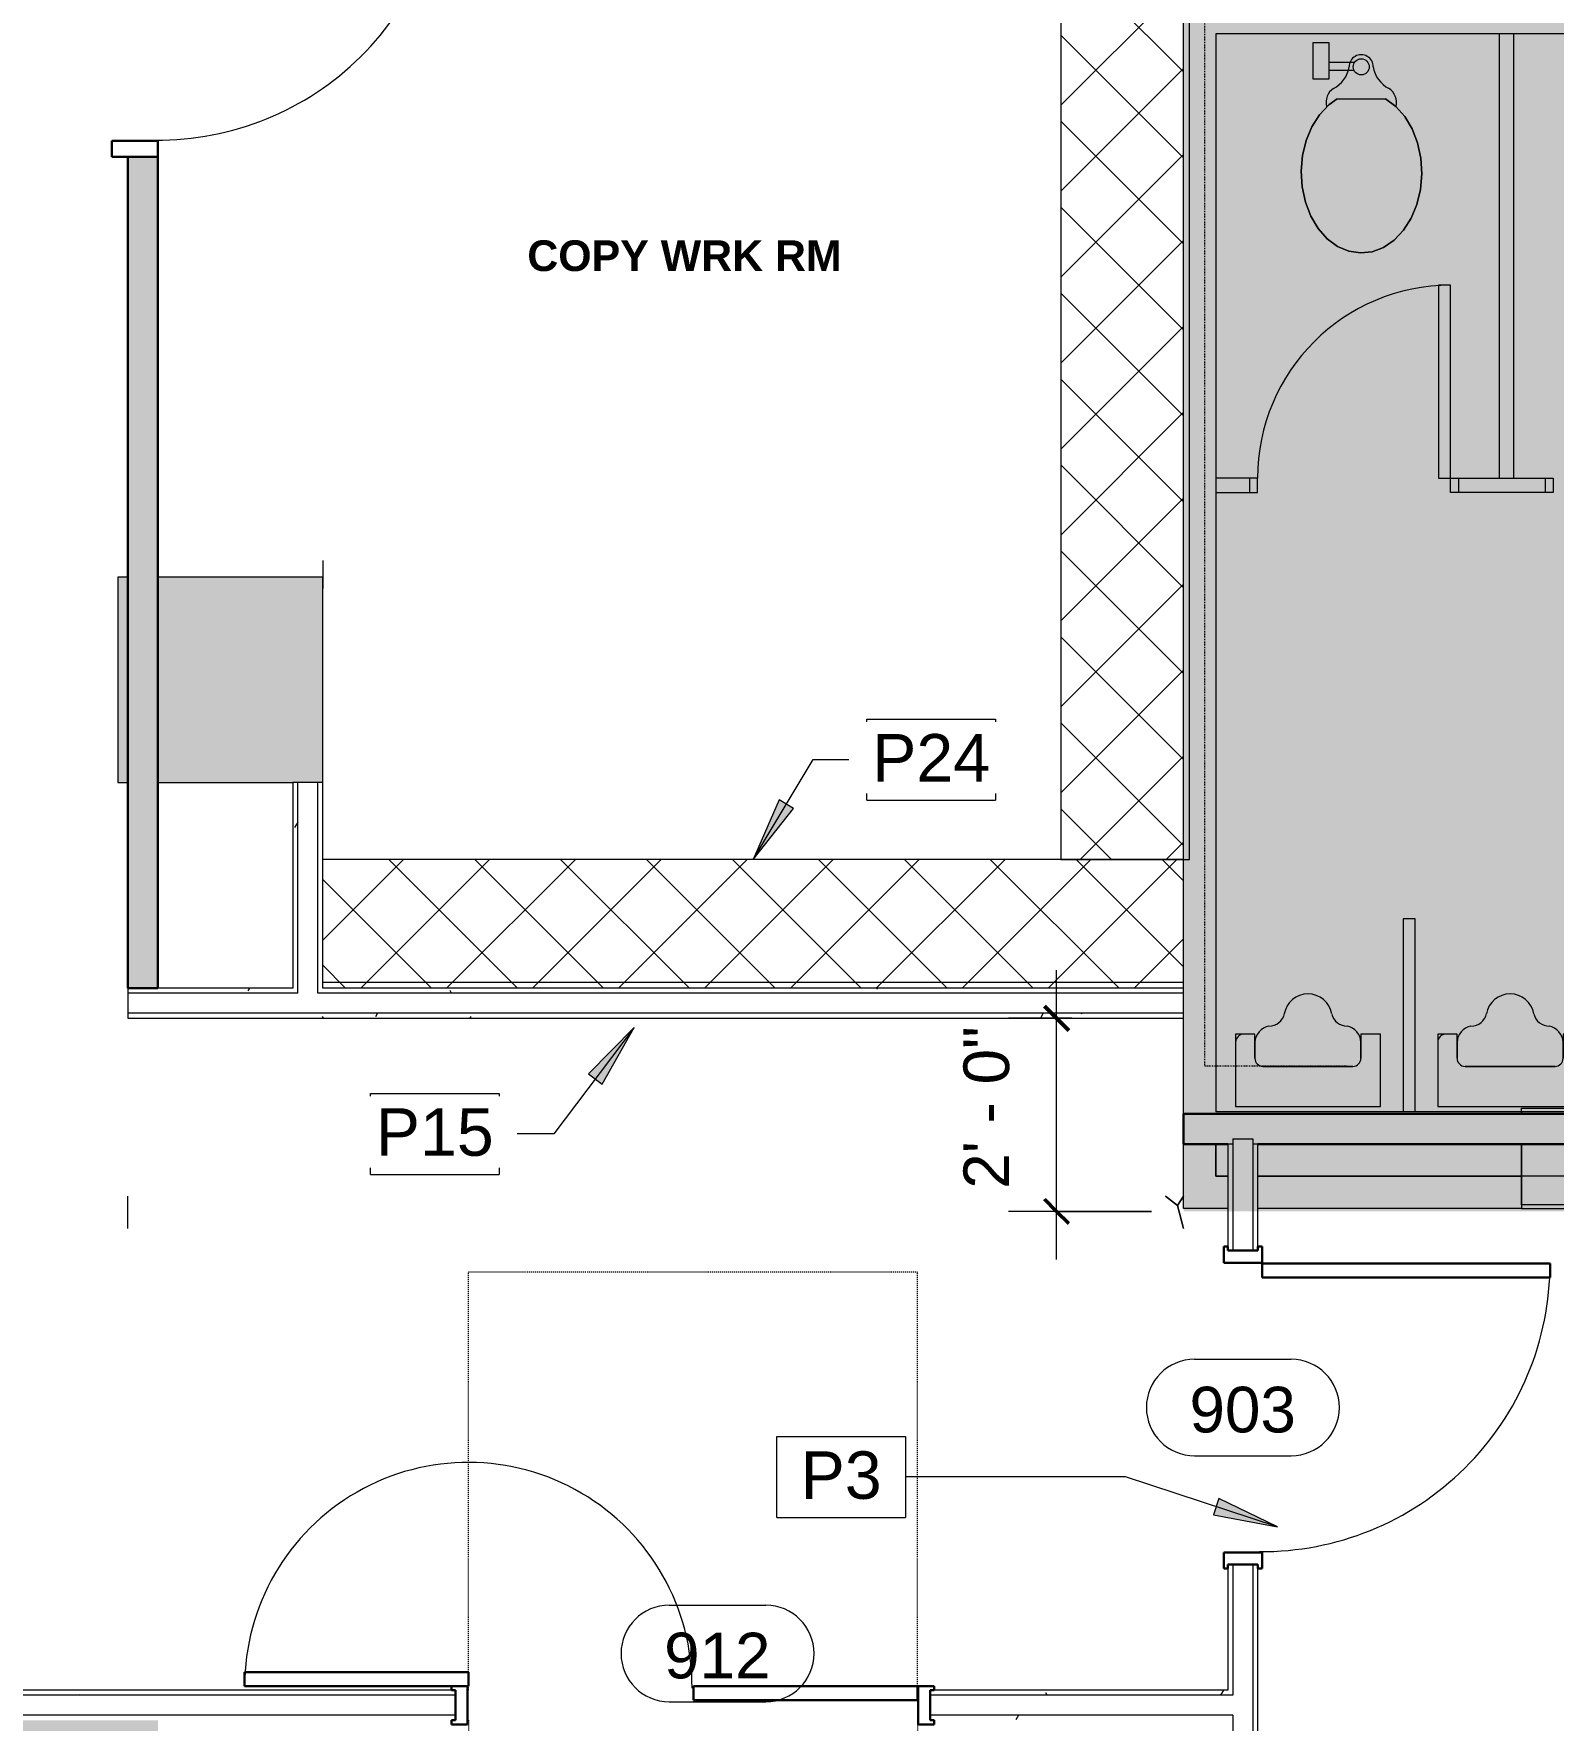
# Model space of a CAD drawing. Header units: inches. Extents: x 920 to 3181, y -644 to 1788.
# Drawn here: x 2063.6 to 2252.5, y 870.9 to 1080.6 of the extents above; entities that cross this region are included whole.
import ezdxf

# ---------------------------------------------------------------- set-up
doc = ezdxf.new("R2010")
doc.units = ezdxf.units.IN
doc.header["$MEASUREMENT"] = 0
doc.linetypes.add('Dash', pattern=[0.25, 0.125, -0.125])
doc.linetypes.add('Dash 1_16_', pattern=[0.125, 0.0625, -0.0625])
for name, color, linetype, lineweight in [('4694_52_BB$0$__9', 7, 'Continuous', 9), ('4694_52_BB$0$BHT', 7, 'Continuous', 9), ('4694_52_BB$0$BPT', 7, 'Continuous', 9), ('4694_52_BB$0$T-DRWG-BLCK__1', 7, 'Continuous', 9), ('9t floor LINKED_dwg', 8, 'Continuous', 9), ('A-ANNO-DIMS', 211, 'Continuous', 9), ('A-ANNO-DIMS-64', 211, 'Continuous', 9), ('A-ANNO-KEYN', 231, 'Continuous', 9), ('A-AREA-IDEN', 2, 'Continuous', 9), ('A-DETL', 90, 'Continuous', 9), ('A-DETL-GENF', 92, 'Continuous', 9), ('A-DOOR', 31, 'Continuous', 18), ('A-DOOR-FRAM', 31, 'Continuous', 30), ('A-DOOR-IDEN', 31, 'Continuous', 9), ('A-GENM', 13, 'Dash', 9), ('A-WALL', 113, 'Continuous', 13), ('A-WALL-PATT', 111, 'Continuous', 18), ('I-WALL', 2, 'Continuous', 18), ('Q-CASE', 31, 'Continuous', 18)]:
    doc.layers.add(name, color=color, linetype=linetype, lineweight=lineweight)
doc.styles.add('Arial_2', font='arial.ttf', dxfattribs={"height": 5.901198})
doc.styles.add('Swis721 Lt BT_1', font='swissl.ttf', dxfattribs={"height": 5.676425})
doc.styles.add('Swis721 Lt BT_B_1', font='', dxfattribs={"height": 3.8151})
doc.styles.get('Swis721 Lt BT_B_1').set_extended_font_data('Swis721 Lt BT', bold=True)
doc.dimstyles.new('OTJ_-_3_32__Linear__1_2__Tolerance', dxfattribs={"dimscale": 12, "dimtxt": 6, "dimasz": 0.25, "dimexe": 0.5, "dimexo": 0.333333, "dimgap": 0.333333, "dimtad": 1, "dimdec": 1, "dimrnd": 0.5, "dimzin": 3, "dimdsep": 46, "dimlunit": 4, "dimtxsty": 'Swis721 Lt BT_1', "dimblk1": 'OBLIQUE', "dimblk2": 'OBLIQUE', "dimsah": 1, "dimcen": 0.09, "dimdle": 0.5, "dimazin": 0, "dimtfac": 1, "dimtdec": 4, "dimtix": 1, "dimtmove": 0, "dimatfit": 3, "dimfxl": 1, "dimtvp": 1, "dimfrac": 2, "dimtolj": 1, "dimtzin": 0, "dimarcsym": 2})
pattern_1 = [(0, (1390.251, 0), (20.48, 5.12), [0.845, -14.515, 0.845, -14.515, -81.92]), (0, (1390.251, 0), (20.48, 5.12), [-30.72, 0.845, -29.875, 0.845, -14.515, -35.84]), (0, (1390.251, 0), (20.48, 5.12), [-76.8, 0.845, -9.395, 0.845, -24.755]), (120, (1397.931, 2.56), (-14.67405, 15.1762), [0.845, -14.515, 0.845, -14.515, -81.92]), (120, (1397.931, 2.56), (-14.67405, 15.1762), [-30.72, 0.845, -29.875, 0.845, -14.515, -35.84]), (120, (1397.931, 2.56), (-14.67405, 15.1762), [-76.8, 0.845, -9.395, 0.845, -24.755]), (240, (1400.491, 12.8), (-5.80595, -20.2962), [0.845, -14.515, 0.845, -14.515, -81.92]), (240, (1400.491, 12.8), (-5.80595, -20.2962), [-30.72, 0.845, -29.875, 0.845, -14.515, -35.84]), (240, (1400.491, 12.8), (-5.80595, -20.2962), [-76.8, 0.845, -9.395, 0.845, -24.755])]

# ---------------------------------------------------------------- blocks, each defined once
blk = doc.blocks.new('9t floor LINKED_dwg_4694_52_BB$0$UNIT0-4997744-FIRST FLOOR CONSTRUCTION PLAN')
at = {"layer": '4694_52_BB$0$T-DRWG-BLCK__1'}
blk.add_line((858.2502, 942.56184), (858.2502, 934.56204), dxfattribs=at)
at = {"layer": '4694_52_BB$0$T-DRWG-BLCK__1', "flags": 128}
for points in [[(876.2502, 946.31184), (876.2502, 946.56254), (858.2502, 946.56254), (858.2502, 946.31184)], [(858.2502, 934.56204), (876.2502, 934.56204), (876.2502, 942.56184)]]:
    blk.add_lwpolyline(points, dxfattribs=at)
blk = doc.blocks.new('9t floor LINKED_dwg_4694_52_BB$0$3REG1-4997753-FIRST FLOOR CONSTRUCTION PLAN')
at = {"layer": '4694_52_BB$0$__9'}
for p, q in [((837.44772, 1076.98032), (834.3852, 1076.98032)), ((837.44772, 1075.98036), (834.3852, 1075.98036))]:
    blk.add_line(p, q, dxfattribs=at)
at = {"layer": '4694_52_BB$0$__9', "flags": 128}
blk.add_lwpolyline([(834.33828, 1079.44428), (832.33836, 1079.44428), (832.33836, 1074.94428), (834.33828, 1074.94428)], close=True, dxfattribs=at)
blk.add_lwpolyline([(835.3344, 1072.45608), (834.30492, 1071.71556), (833.1534, 1070.49684), (832.20228, 1069.00188), (831.48816, 1067.28828), (831.03852, 1065.42192), (830.87064, 1063.47432), (830.99088, 1061.5206), (831.39468, 1059.63564), (832.06656, 1057.89192), (832.9806, 1056.35652), (834.10188, 1055.08836), (835.38696, 1054.13628), (836.78688, 1053.53676), (838.24752, 1053.31284), (839.71284, 1053.47316), (841.12656, 1054.0116), (842.43432, 1054.9074), (843.58584, 1056.12624), (844.53696, 1057.6212), (845.25108, 1059.3348), (845.70072, 1061.20116), (845.8686, 1063.14864), (845.74836, 1065.10248), (845.34456, 1066.98744), (844.67268, 1068.73104), (843.75852, 1070.26644), (842.63736, 1071.5346), (841.35216, 1072.4868), (842.63736, 1071.5346), (843.75852, 1070.26644), (844.67268, 1068.73104), (845.34456, 1066.98744), (845.74836, 1065.10248), (845.8686, 1063.14864), (845.70072, 1061.20116), (845.25108, 1059.3348), (844.53696, 1057.6212), (843.58584, 1056.12624), (842.43432, 1054.9074), (841.12656, 1054.0116), (839.71284, 1053.47316), (838.24752, 1053.31284), (836.78688, 1053.53676), (835.38696, 1054.13628), (834.10188, 1055.08836), (832.9806, 1056.35652), (832.06656, 1057.89192), (831.39468, 1059.63564), (830.99088, 1061.5206), (830.87064, 1063.47432), (831.03852, 1065.42192), (831.48816, 1067.28828), (832.20228, 1069.00188), (833.1534, 1070.49684), (834.30492, 1071.71556), (835.3344, 1072.45608), (841.35216, 1072.4868)], dxfattribs=at)
at = {"layer": '4694_52_BB$0$__9'}
blk.add_circle((838.33836, 1076.44428), 0.99996, dxfattribs=at)
for centre, radius, start, end in [((838.33836, 1076.45496), 1.5, 359.5874775, 180.4125225), ((833.33832, 1076.9442), 3.53556, 295.8553807, 351.8693476), ((843.33828, 1076.9442), 3.53556, 188.1306524, 244.1446193), ((836.09676, 1072.00392), 2.13852, 124.6727859, 192.651212), ((840.57984, 1072.00392), 2.13852, 347.348788, 55.3272141)]:
    blk.add_arc(centre, radius, start, end, dxfattribs=at)
blk = doc.blocks.new('9t floor LINKED_dwg_4694_52_BB$0$8WAS2-4997757-FIRST FLOOR CONSTRUCTION PLAN')
at = {"layer": '4694_52_BB$0$__9', "flags": 128}
blk.add_lwpolyline([(825.12024, 955.21524), (825.12024, 953.21532), (825.12024, 956.21532), (822.72792, 956.21532), (822.72792, 947.21532), (840.72792, 947.21532), (840.72792, 956.21532), (838.30524, 956.21532), (838.30524, 953.21532), (838.30524, 955.21524)], dxfattribs=at)
blk.add_lwpolyline([(826.1202, 952.21524), (837.30528, 952.21524)], close=True, dxfattribs=at)
at = {"layer": '4694_52_BB$0$__9'}
for centre, radius, start, end in [((831.72792, 958.21524), 3, 10.5049146, 169.8443866), ((826.85292, 959.21532), 2.00004, 270, 347.5647823), ((836.60292, 959.21532), 2.00004, 194.627382, 270), ((823.72788, 955.21524), 0.99996, 90, 180), ((827.25204, 955.119), 2.13396, 100.7797763, 177.4119215), ((836.17344, 955.119), 2.13396, 2.5880785, 79.2202237), ((826.1202, 953.21532), 0.99996, 180, 270), ((826.1202, 953.21532), 0.99996, 180, 270), ((837.30528, 953.21532), 0.99996, 270, 0), ((837.30528, 953.21532), 0.99996, 270, 0)]:
    blk.add_arc(centre, radius, start, end, dxfattribs=at)
blk = doc.blocks.new('9t floor LINKED_dwg_4694_52_BB$0$8WAS2-4997758-FIRST FLOOR CONSTRUCTION PLAN')
at = {"layer": '4694_52_BB$0$__9', "flags": 128}
blk.add_lwpolyline([(850.24524, 955.21524), (850.24524, 953.21532), (850.24524, 956.21532), (847.85292, 956.21532), (847.85292, 947.21532), (865.85292, 947.21532), (865.85292, 956.21532), (863.43024, 956.21532), (863.43024, 953.21532), (863.43024, 955.21524)], dxfattribs=at)
blk.add_lwpolyline([(851.2452, 952.21524), (862.43028, 952.21524)], close=True, dxfattribs=at)
at = {"layer": '4694_52_BB$0$__9'}
for centre, radius, start, end in [((856.85292, 958.21524), 3, 10.5049146, 169.8443866), ((851.97792, 959.21532), 2.00004, 270, 347.5647823), ((861.72792, 959.21532), 2.00004, 194.627382, 270), ((848.85288, 955.21524), 0.99996, 90, 180), ((852.37704, 955.119), 2.13396, 100.7797763, 177.4119215), ((861.29844, 955.119), 2.13396, 2.5880785, 79.2202237), ((851.2452, 953.21532), 0.99996, 180, 270), ((851.2452, 953.21532), 0.99996, 180, 270), ((862.43028, 953.21532), 0.99996, 270, 0), ((862.43028, 953.21532), 0.99996, 270, 0)]:
    blk.add_arc(centre, radius, start, end, dxfattribs=at)
blk = doc.blocks.new('9t floor LINKED_dwg-4848483-FIRST FLOOR CONSTRUCTION PLAN')
at = {"layer": '4694_52_BB$0$BHT'}
h = blk.add_hatch(color=256, dxfattribs=at)
h.paths.add_polyline_path([(708.62, 987.5), (709.25, 987.5), (709.25, 1013), (688.75, 1013), (688.75, 987.5), (706.12, 987.5)], flags=0)
h.paths.add_polyline_path([(685, 987.5), (685, 1013), (683.75, 1013), (683.75, 987.5)], flags=0)
h.paths.add_polyline_path([(1429.25, 988), (1429.25, 1013.5), (1403.75, 1013.5), (1403.75, 988)], flags=0)
h.paths.add_polyline_path([(683.75, 1233), (709.25, 1233), (709.25, 1258.5), (683.75, 1258.5), (683.75, 1256.13)], flags=0)
h.paths.add_polyline_path([(1429.25, 1233.5), (1429.25, 1254.12), (1403.75, 1254.12), (1403.75, 1233.5)], flags=0)
h.paths.add_polyline_path([(1404.88, 1257.87), (1429.25, 1257.87), (1429.25, 1259), (1403.75, 1259), (1403.75, 1257.87)], flags=0)
h.paths.add_polyline_path([(1189.25, 1497.5), (1189.25, 1523), (1163.75, 1523), (1163.75, 1497.5)], flags=0)
h.paths.add_polyline_path([(1427.5, 1497.5), (1427.5, 1520.45), (1404.5, 1520.45), (1404.5, 1497.5), (1404.55, 1497.5)], flags=0)
h.paths.add_polyline_path([(683.75, 1497.5), (709.25, 1497.5), (709.25, 1523), (683.75, 1523)], flags=0)
h.paths.add_polyline_path([(923.75, 1499.81), (949.25, 1499.81), (949.25, 1523), (948.25, 1523), (948.25, 1521.38), (944.5, 1521.38), (944.5, 1523), (923.75, 1523)], flags=0)
h = blk.add_hatch(color=256, dxfattribs=at)
h.paths.add_polyline_path([(888.63, 911.3), (891.25, 911.3), (891.25, 914.56), (953.53, 914.56), (953.53, 927.72), (971.53, 927.72), (971.53, 914.56), (1014.25, 914.56), (1014.25, 950.56), (1010.25, 950.56), (1010.25, 918.56), (975.53, 918.56), (975.53, 966.56), (1002.25, 966.56), (1002.25, 969), (1014.25, 969), (1014.25, 1037.1), (1010.25, 1037.1), (1010.25, 970.56), (971.53, 970.56), (971.53, 946.56), (876.25, 946.56), (876.25, 946.31), (888.63, 946.31), (888.63, 942.56), (971.53, 942.56), (971.53, 938.56), (876.25, 938.56), (876.25, 934.56), (887.25, 934.56), (887.25, 911.3)], flags=0)
h.paths.add_polyline_path([(949.53, 918.56), (891.25, 918.56), (891.25, 934.56), (971.53, 934.56), (971.53, 931.72), (949.53, 931.72), (949.53, 926.83)], flags=0)
h.paths.add_polyline_path([(816.25, 934.56), (821.75, 934.56), (821.75, 938.56), (820.25, 938.56), (820.25, 942.56), (816.25, 942.56), (816.25, 938.56)], flags=0)
h.paths.add_polyline_path([(825.5, 934.56), (858.25, 934.56), (858.25, 938.56), (825.5, 938.56), (825.5, 938.01)], flags=0)
h.paths.add_polyline_path([(831.6, 946.31), (858.25, 946.31), (858.25, 946.56), (820.25, 946.56), (820.25, 1080.56), (964.25, 1080.56), (964.25, 1018.56), (968.25, 1018.56), (968.25, 1076.56), (1010.25, 1076.56), (1010.25, 1073.1), (1014.25, 1073.1), (1014.25, 1109.59), (1010.25, 1109.59), (1010.25, 1106.56), (968.25, 1106.56), (968.25, 1161.64), (964.25, 1161.64), (964.25, 1102.56), (876.25, 1102.56), (876.25, 1098.56), (964.25, 1098.56), (964.25, 1084.56), (820.25, 1084.56), (820.25, 1098.56), (858.25, 1098.56), (858.25, 1102.56), (820.25, 1102.56), (820.25, 1232.56), (921.28, 1232.56), (921.28, 1208.56), (943.28, 1208.56), (943.28, 1250.56), (1002.25, 1250.56), (1002.25, 1219), (1014.25, 1219), (1014.25, 1254.12), (858.25, 1254.12), (858.25, 1243), (876.25, 1243), (876.25, 1250.56), (939.28, 1250.56), (939.28, 1212.56), (925.28, 1212.56), (925.28, 1236.56), (820.25, 1236.56), (820.25, 1250.56), (858.25, 1250.56), (858.25, 1254.12), (817, 1254.12), (817, 1110.12), (816.25, 1110.12), (816.25, 1106.37), (817, 1106.37), (817, 977.94), (816.25, 977.94), (816.25, 946.31), (822.63, 946.31)], flags=0)
h.paths.add_polyline_path([(1198.25, 951), (1216.25, 951), (1216.25, 968.56), (1198.25, 968.56), (1198.25, 962.18)], flags=0)
h.paths.add_polyline_path([(1198.25, 969), (1202.25, 969), (1202.25, 1236.56), (1198.25, 1236.56), (1198.25, 1198.56), (1171.73, 1198.56), (1171.73, 1194.56), (1198.25, 1194.56), (1198.25, 988)], flags=0)
h.paths.add_polyline_path([(997.73, 1080.56), (968.25, 1080.56), (968.25, 1102.56), (1010.25, 1102.56), (1010.25, 1080.56)], flags=0)
h.paths.add_polyline_path([(1014.25, 1145.59), (1014.25, 1218.56), (1010.25, 1218.56), (1010.25, 1145.59)], flags=0)
h.paths.add_polyline_path([(1104.25, 1191.56), (1104.25, 1194.56), (1135.73, 1194.56), (1135.73, 1198.56), (1104.25, 1198.56), (1104.25, 1250.56), (1198.25, 1250.56), (1198.25, 1237), (1216.25, 1237), (1216.25, 1254.12), (1102.13, 1254.12), (1102.13, 1254.56), (1100.25, 1254.56), (1100.25, 1191.56)], flags=0)
at = {"lineweight": 9, "flags": 128}
for points in [[(821.75, 938.56), (820.25, 938.56), (820.25, 942.56)], [(888.63, 942.56), (971.53, 942.56), (971.53, 938.56), (825.5, 938.56)]]:
    blk.add_lwpolyline(points, dxfattribs=at)
at = {"layer": '4694_52_BB$0$BPT'}
for p, q in [((855.54, 1025.31), (855.54, 1080.56)), ((857.29, 1025.31), (857.29, 1080.56)), ((824.45, 1025.31), (824.45, 1023.56)), ((850.45, 1025.31), (850.45, 1023.56)), ((861.21, 1025.31), (861.21, 1023.56)), ((683.75, 987.5), (685, 987.5)), ((688.75, 987.5), (705.5, 987.5)), ((816.25, 946.31), (816.25, 958.19)), ((858.25, 946.56), (820.25, 946.56)), ((858.25, 946.31), (858.25, 947)), ((825.5, 938.56), (858.25, 938.56)), ((858.25, 934.56), (825.5, 934.56))]:
    blk.add_line(p, q, dxfattribs=at)
at = {"layer": '4694_52_BB$0$BPT', "flags": 128}
for points in [[(1010.25, 1073.1), (1011.49, 1071.86), (986.03, 1046.41), (984.79, 1047.64), (1010.25, 1073.1), (1010.25, 1076.56), (968.25, 1076.56), (968.25, 1018.56), (964.25, 1018.56), (964.25, 1080.56), (820.25, 1080.56), (820.25, 946.56)], [(820.25, 1023.56), (825.45, 1023.56), (825.45, 1025.31), (820.25, 1025.31)], [(685, 1013), (683.75, 1013), (683.75, 987.5)], [(709.25, 987.5), (709.25, 1013), (688.75, 1013)], [(845.06, 946.56), (845.06, 970.56), (843.56, 970.56), (843.56, 946.56)], [(858.25, 947), (876.25, 947), (876.25, 946.31)], [(821.75, 934.56), (816.25, 934.56), (816.25, 942.56)], [(820.25, 942.56), (820.25, 938.56), (821.75, 938.56)], [(876.25, 942.56), (876.25, 935), (858.25, 935), (858.25, 942.56)]]:
    blk.add_lwpolyline(points, dxfattribs=at)
for points in [[(849.45, 1025.31), (849.45, 1049.31), (847.95, 1049.31), (847.95, 1025.31)], [(862.21, 1023.56), (849.45, 1023.56), (849.45, 1025.31), (862.21, 1025.31)]]:
    blk.add_lwpolyline(points, close=True, dxfattribs=at)
at = {"layer": '4694_52_BB$0$BPT'}
blk.add_arc((849.45, 1025.31), 24, 90, 179.9997, dxfattribs=at)
at = {"layer": 'A-WALL-PATT', "color": 7, "lineweight": 9}
blk.add_line((709.25, 1015.09), (709.25, 1011.59), dxfattribs=at)
at = {"layer": 'A-WALL-PATT', "color": 7, "lineweight": 9, "flags": 128}
blk.add_lwpolyline([(685, 932.06), (685, 934.92), (685, 936.06)], dxfattribs=at)
blk.add_lwpolyline([(815.5, 934.92), (816.25, 936.06), (815.5, 934.92), (814, 936.06), (815.5, 934.92), (816.25, 932.06)], close=True, dxfattribs=at)
for name in ['9t floor LINKED_dwg_4694_52_BB$0$3REG1-4997753-FIRST FLOOR CONSTRUCTION PLAN', '9t floor LINKED_dwg_4694_52_BB$0$8WAS2-4997757-FIRST FLOOR CONSTRUCTION PLAN', '9t floor LINKED_dwg_4694_52_BB$0$8WAS2-4997758-FIRST FLOOR CONSTRUCTION PLAN', '9t floor LINKED_dwg_4694_52_BB$0$UNIT0-4997744-FIRST FLOOR CONSTRUCTION PLAN']:
    blk.add_blockref(name, (0, 0))
blk = doc.blocks.new('Double Flush w-Skinny Lite - Int-N-LDMF-36_ x 84_-4979872-FIRST FLOOR CONSTRUCTION PLAN')
at = {"layer": 'A-DOOR', "lineweight": 30}
for p, q in [((16.15625, -2.375), (17.90625, -2.375)), ((16.15625, -38.1875), (16.15625, -2.375)), ((17.90625, -2.375), (17.90625, -38.1875)), ((17.90625, -38.1875), (16.15625, -38.1875))]:
    blk.add_line(p, q, dxfattribs=at)
at = {"layer": 'A-DOOR', "lineweight": 9}
blk.add_arc((17.90625, -2.375), 35.8125, 179.5, 270, dxfattribs=at)
at = {"layer": 'A-DOOR-FRAM'}
for p, q in [((-20, 2.375), (-20, 1.875)), ((-20, 2.375), (-18, 2.375)), ((-18, 2.375), (-18, -2.375)), ((18.000004, 2.375), (18.000004, -2.375)), ((18.000004, 2.375), (20.000004, 2.375)), ((20.000004, 2.375), (20.000004, 1.875)), ((-20, 1.875), (-19.5, 1.875)), ((-19.5, 1.875), (-19.5, -1.875)), ((19.500004, 1.875), (19.500004, -1.875)), ((19.500004, 1.875), (20.000004, 1.875)), ((-20, -2.375), (-20, -1.875)), ((-20, -1.875), (-19.5, -1.875)), ((19.500004, -1.875), (20.000004, -1.875)), ((20.000004, -2.375), (20.000004, -1.875)), ((-20, -2.375), (-18, -2.375)), ((18.000004, -2.375), (20.000004, -2.375))]:
    blk.add_line(p, q, dxfattribs=at)
blk = doc.blocks.new('C-Counter Top1 - 16_ Depth_ Bar Height-4976502-FIRST FLOOR CONSTRUCTION PLAN')
at = {"layer": 'Q-CASE', "lineweight": 9}
h = blk.add_hatch(dxfattribs=at)
h.set_pattern_fill('FP_14', color=256, style=0, pattern_type=2)
h.set_pattern_definition([(225, (2159.239, 961.937), (5.341485, -5.341485), []), (315, (2159.239, 961.937), (5.341485, 5.341485), [])])
h.paths.add_polyline_path([(24.57, 0), (-47.26, 0), (-47.26, -16), (59.74, -16), (59.74, 0)], flags=0)
for p, q in [((-47.26, 0), (-47.26, -16)), ((59.74, -0.75), (-47.26, -0.75)), ((-47.26, -16), (59.74, -16))]:
    blk.add_line(p, q, dxfattribs=at)
blk = doc.blocks.new('Double Flush - Int-F-WDMF-60_ x 84_-4997597-FIRST FLOOR CONSTRUCTION PLAN')
at = {"layer": 'A-DOOR', "lineweight": 30}
for p, q in [((-55.72, 4.12), (-27.91, 4.12)), ((-55.72, 2.37), (-55.72, 4.12)), ((-27.91, 2.37), (-55.72, 2.37)), ((-27.91, 4.12), (-27.91, 2.37)), ((0.09, 2.37), (0.09, 0.62)), ((27.91, 2.37), (0.09, 2.37)), ((27.91, 0.62), (27.91, 2.37)), ((0.09, 0.62), (27.91, 0.62))]:
    blk.add_line(p, q, dxfattribs=at)
at = {"layer": 'A-DOOR', "lineweight": 9}
for centre, start, end in [((-27.91, 2.37), 359.5, 180), ((27.91, 2.37), 180, 180.5)]:
    blk.add_arc(centre, 27.81, start, end, dxfattribs=at)
at = {"layer": 'A-DOOR-FRAM'}
for p, q in [((-30, 2.37), (-28, 2.37)), ((-30, 2.37), (-30, 1.88)), ((-28, -2.38), (-28, 2.37)), ((28, -2.38), (28, 2.37)), ((28, 2.37), (30, 2.37)), ((30, 2.37), (30, 1.88)), ((-30, 1.88), (-29.5, 1.88)), ((-29.5, -1.88), (-29.5, 1.88)), ((29.5, 1.88), (30, 1.88)), ((29.5, -1.88), (29.5, 1.88)), ((-30, -1.88), (-29.5, -1.88)), ((-30, -2.38), (-30, -1.88)), ((29.5, -1.88), (30, -1.88)), ((30, -2.38), (30, -1.88)), ((-30, -2.38), (-28, -2.38)), ((28, -2.38), (30, -2.38))]:
    blk.add_line(p, q, dxfattribs=at)
at = {"layer": 'A-GENM'}
for p, q in [((-27.91, 53.88), (27.91, 53.88)), ((-27.91, 1.88), (-27.91, 53.88)), ((27.91, 1.88), (27.91, 53.88)), ((27.87, 1.88), (27.91, 1.88)), ((-27.91, -1.88), (-27.91, -41.88)), ((27.87, -1.88), (27.91, -1.88)), ((27.91, -1.88), (27.91, -41.88)), ((0.09, -41.88), (-27.91, -41.88)), ((0.09, -41.88), (27.91, -41.88))]:
    blk.add_line(p, q, dxfattribs=at)
blk = doc.blocks.new('Single Flush - OTJ_SOLIDFLUSH_ALUM-4928999-FIRST FLOOR CONSTRUCTION PLAN')
at = {"layer": 'A-DOOR', "lineweight": 30}
for p, q in [((16.15625, -1.875), (17.90625, -1.875)), ((16.15625, -37.6875), (16.15625, -1.875)), ((17.90625, -1.875), (17.90625, -37.6875)), ((17.90625, -37.6875), (16.15625, -37.6875))]:
    blk.add_line(p, q, dxfattribs=at)
at = {"layer": 'A-DOOR', "lineweight": 9}
blk.add_arc((17.90625, -1.875), 35.8125, 179.5, 270, dxfattribs=at)
at = {"layer": 'A-DOOR-FRAM'}
for p, q in [((-20, 3.875), (-20, -1.875)), ((-20, 3.875), (-18, 3.875)), ((-18, 3.875), (-18, -1.875)), ((18.000004, 3.875), (18.000004, -1.875)), ((18.000004, 3.875), (20.000004, 3.875)), ((20.000004, 3.875), (20.000004, -1.875)), ((-20, -1.875), (-18, -1.875)), ((18.000004, -1.875), (20.000004, -1.875))]:
    blk.add_line(p, q, dxfattribs=at)
blk = doc.blocks.new('C-Counter Top1 - 16_ Depth_ Bar Height-4979319-FIRST FLOOR CONSTRUCTION PLAN')
at = {"layer": 'Q-CASE', "lineweight": 9}
h = blk.add_hatch(dxfattribs=at)
h.set_pattern_fill('FP_15', color=256, style=0, pattern_type=2)
h.set_pattern_definition([(135, (2449.363, -817), (-5.341485, -5.341485), []), (225, (2449.363, -817), (5.341485, -5.341485), [])])
h.paths.add_polyline_path([(81.17, -0.75), (-47.26, -0.75), (-47.26, -16), (81.17, -16)], flags=0)
for p, q in [((81.17, 0), (-47.26, 0)), ((-47.26, 0), (-47.26, -0.75)), ((81.17, -16), (81.17, 0)), ((81.17, -0.75), (-47.26, -0.75)), ((-47.26, -16), (81.17, -16))]:
    blk.add_line(p, q, dxfattribs=at)
blk = doc.blocks.new('Door Tag - Door Tag-41184-FIRST FLOOR CONSTRUCTION PLAN')
at = {"layer": 'A-DOOR-IDEN'}
for p, q in [((-0.09375, 0.09375), (0.09375, 0.09375)), ((-0.09375, -0.09375), (0.09375, -0.09375))]:
    blk.add_line(p, q, dxfattribs=at)
for centre, start, end in [((-0.09375, 0), 90, 270), ((0.09375, 0), 270, 90)]:
    blk.add_arc(centre, 0.09375, start, end, dxfattribs=at)
blk = doc.blocks.new('Keynote Tag - Keynote Number - Boxed-135510-FIRST FLOOR CONSTRUCTION PLAN')
at = {"layer": 'A-ANNO-KEYN'}
for p, q in [((-0.125, -0.0792), (-0.125, 0.0781)), ((-0.125, 0.0781), (0.125, 0.0781)), ((0.125, 0.0781), (0.125, -0.0792)), ((-0.125, -0.0792), (0.125, -0.0792))]:
    blk.add_line(p, q, dxfattribs=at)
blk = doc.blocks.new('DIMBLOCK3-FIRST FLOOR CONSTRUCTION PLAN')
at = {"layer": 'A-ANNO-DIMS-64'}
for p, q in [((2190.72, 928.19), (2190.72, 964.19)), ((2192.6, 958.19), (2184.72, 958.19)), ((2190.72, 958.19), (2192.6, 958.19)), ((2202.5, 934.19), (2184.72, 934.19)), ((2190.72, 934.19), (2202.5, 934.19))]:
    blk.add_line(p, q, dxfattribs=at)
at = {"layer": 'A-ANNO-DIMS-64', "lineweight": 50}
for p, q in [((2190.72, 958.19), (2189.22, 959.69)), ((2190.72, 958.19), (2192.22, 956.69)), ((2190.72, 934.19), (2189.22, 935.69)), ((2190.72, 934.19), (2192.22, 932.69))]:
    blk.add_line(p, q, dxfattribs=at)
at = {"layer": 'A-ANNO-DIMS-64', "color": 0, "insert": (2179.14, 937), "char_height": 5.676, "width": 22.0571, "attachment_point": 1, "rotation": 90, "line_spacing_factor": 1.00667, "style": 'Swis721 Lt BT_1'}
blk.add_mtext('2\' - 0"', dxfattribs=at)
blk = doc.blocks.new('_Oblique')
at = {"color": 0, "linetype": 'ByBlock', "lineweight": -2}
blk.add_line((-0.5, -0.5), (0.5, 0.5), dxfattribs=at)

msp = doc.modelspace()

# ---------------------------------------------------------------- hatches: boundary and pattern name
at = {"layer": 'A-ANNO-KEYN'}
for points in [[(2153, 977.94), (2158.03, 984.25), (2156.23, 985.33)], [(2138.19, 957.04), (2132.54, 951.28), (2134.22, 950.02)], [(2218.16, 895), (2210.88, 898.49), (2210.23, 896.49)]]:
    msp.add_hatch(color=256, dxfattribs=at).paths.add_polyline_path(points, flags=0)
at = {"layer": 'A-DETL-GENF'}
h = msp.add_hatch(color=254, dxfattribs=at)
h.paths.add_polyline_path([(1785.93, 668.23), (2197.5, 668.23), (2197.5, 698.57), (2277.5, 698.57), (2277.5, 705), (2281.5, 705), (2281.5, 668.23), (2613.5, 668.23), (2613.5, 705), (2617.5, 705), (2617.5, 693.07), (2705.5, 693.07), (2705.5, 668.23), (2791.75, 668.23), (2791.75, 682.5), (2815.75, 682.5), (2815.75, 668.23), (3180.85, 668.23), (3180.85, 893.5), (3062.24, 893.5), (3062.24, 1257.87), (3053.5, 1257.87), (3053.52, 1256.51), (3057.74, 1256.51), (3057.74, 1238.51), (3039.74, 1238.51), (3039.74, 1254.12), (2819.5, 1254.12), (2819.5, 1233.5), (2794, 1233.5), (2794, 1254.12), (2606.5, 1254.12), (2606.5, 1237), (2588.5, 1237), (2588.5, 1250.56), (2494.5, 1250.56), (2494.5, 1198.56), (2525.98, 1198.56), (2525.98, 1194.56), (2494.5, 1194.56), (2494.5, 1191.56), (2490.5, 1191.56), (2490.5, 1254.56), (2492.38, 1254.56), (2492.38, 1257.87), (2404.5, 1257.87), (2404.5, 1219), (2392.5, 1219), (2392.5, 1250.56), (2333.53, 1250.56), (2333.53, 1208.56), (2311.53, 1208.56), (2311.53, 1232.56), (2210.5, 1232.56), (2210.5, 1102.56), (2248.5, 1102.56), (2248.5, 1098.56), (2210.5, 1098.56), (2210.5, 1084.56), (2354.5, 1084.56), (2354.5, 1098.56), (2266.5, 1098.56), (2266.5, 1102.56), (2354.5, 1102.56), (2354.5, 1161.64), (2358.5, 1161.64), (2358.5, 1106.56), (2400.5, 1106.56), (2400.5, 1109.59), (2404.5, 1109.59), (2404.5, 1073.1), (2400.5, 1073.1), (2400.5, 1076.56), (2358.5, 1076.56), (2358.5, 1018.56), (2354.5, 1018.56), (2354.5, 1080.56), (2210.5, 1080.56), (2210.5, 946.56), (2248.5, 946.56), (2248.5, 946.31), (2266.5, 946.31), (2266.5, 946.56), (2361.78, 946.56), (2361.78, 970.56), (2400.5, 970.56), (2400.5, 1037.1), (2404.5, 1037.1), (2404.5, 969), (2392.5, 969), (2392.5, 966.56), (2365.78, 966.56), (2365.78, 918.56), (2400.5, 918.56), (2400.5, 950.56), (2404.5, 950.56), (2404.5, 914.56), (2361.78, 914.56), (2361.78, 927.72), (2343.78, 927.72), (2343.78, 914.56), (2281.5, 914.56), (2281.5, 911.3), (2278.88, 911.3), (2278.88, 839.74), (2281.5, 839.74), (2281.5, 833.44), (2278.88, 833.44), (2278.88, 833), (2301.88, 833), (2301.88, 829), (2289.5, 829), (2289.5, 797.44), (2277.5, 797.44), (2277.5, 814.06), (2075.25, 814.06), (2075.25, 870.94), (1836.75, 870.94), (1836.75, 891.94), (1785.93, 891.94), (1785.93, 698.9)], flags=0)
h.paths.add_polyline_path([(2617.5, 668.23), (2661.5, 668.23), (2661.5, 689.07), (2617.5, 689.07)], flags=0)
h.paths.add_polyline_path([(2701.5, 668.23), (2701.5, 689.07), (2665.5, 689.07), (2665.5, 668.23), (2686.66, 668.23)], flags=0)
h.paths.add_polyline_path([(2277.5, 668.23), (2277.5, 694.57), (2201.5, 694.57), (2201.5, 668.23), (2267.4, 668.23)], flags=0)
h.paths.add_polyline_path([(2373.5, 675.14), (2373.5, 705), (2377.5, 705), (2377.5, 675.14)], flags=0)
h.paths.add_polyline_path([(2517.5, 675.14), (2517.5, 705), (2521.5, 705), (2521.5, 675.14)], flags=0)
h.paths.add_polyline_path([(2601.5, 705.44), (2601.5, 709), (2533.5, 709), (2533.5, 705.44), (2517.5, 705.44), (2517.5, 717), (2533.5, 717), (2533.5, 713), (2601.5, 713), (2601.5, 717), (2617.5, 717), (2617.5, 705.44), (2606.5, 705.44)], flags=0)
h.paths.add_polyline_path([(2281.67, 705.44), (2277.5, 705.44), (2277.5, 717), (2293.5, 717), (2293.5, 705.44), (2281.77, 705.44)], flags=0)
h.paths.add_polyline_path([(2373.5, 705.44), (2361.5, 705.44), (2361.5, 713), (2293.5, 713), (2293.5, 717), (2299.38, 717), (2299.38, 789.61), (2281.5, 789.61), (2281.5, 717.44), (2277.5, 717.44), (2277.5, 797), (2281.5, 797), (2281.5, 793.61), (2373.5, 793.61), (2373.5, 815.1), (2349.38, 815.1), (2349.38, 829), (2337.88, 829), (2337.88, 833), (2353.38, 833), (2353.38, 819.1), (2373.5, 819.1), (2373.5, 833), (2377.5, 833), (2377.5, 786.11), (2373.5, 786.11), (2373.5, 789.61), (2303.38, 789.61), (2303.38, 717), (2377.5, 717), (2377.5, 705.44)], flags=0)
h.paths.add_polyline_path([(2617.5, 717.44), (2613.5, 717.44), (2613.5, 821), (2601.5, 821), (2601.5, 833), (2617.5, 833), (2617.5, 758.29)], flags=0)
h.paths.add_polyline_path([(2517.5, 717.44), (2517.5, 744.12), (2521.5, 744.12), (2521.5, 717.44)], flags=0)
h.paths.add_polyline_path([(2377.5, 717.44), (2373.5, 717.44), (2373.5, 744.11), (2377.5, 744.11)], flags=0)
h.paths.add_polyline_path([(2883.25, 746.25), (2883.25, 842.25), (3034, 842.25), (3034, 820.25), (2905.25, 820.25), (2905.25, 746.25)], flags=0)
h.paths.add_polyline_path([(2783.25, 768), (2783.25, 855.02), (2797.25, 855.02), (2797.25, 768), (2791.75, 768)], flags=0)
h.paths.add_polyline_path([(2521.5, 786.11), (2517.5, 786.11), (2517.5, 833), (2533.5, 833), (2533.5, 821), (2521.5, 821), (2521.5, 814.06)], flags=0)
h.paths.add_polyline_path([(3162.74, 869.55), (3149.74, 869.55), (3149.74, 885.5), (3162.74, 885.5), (3162.74, 870)], flags=0)
h.paths.add_polyline_path([(3058, 870), (3038, 870), (3038, 890), (3057.87, 890), (3057.87, 889.13), (3058, 889.13), (3058, 885.5)], flags=0)
h.paths.add_polyline_path([(2281.5, 918.56), (2339.78, 918.56), (2339.78, 931.72), (2361.78, 931.72), (2361.78, 934.56), (2281.5, 934.56), (2281.5, 934.05)], flags=0)
h.paths.add_polyline_path([(2206.5, 934.19), (2277.5, 934.19), (2277.5, 934.56), (2266.5, 934.56), (2266.5, 938.56), (2361.78, 938.56), (2361.78, 942.56), (2210.5, 942.56), (2210.5, 938.56), (2212, 938.56), (2212, 934.56), (2206.5, 934.56)], flags=0)
h.paths.add_polyline_path([(2235.25, 934.56), (2215.75, 934.56), (2215.75, 938.56), (2248.5, 938.56), (2248.5, 934.56)], flags=0)
h.paths.add_polyline_path([(2606.5, 951), (2588.5, 951), (2588.5, 968.56), (2606.5, 968.56), (2606.5, 962.18)], flags=0)
h.paths.add_polyline_path([(2588.5, 969), (2588.5, 1194.56), (2561.98, 1194.56), (2561.98, 1198.56), (2588.5, 1198.56), (2588.5, 1236.56), (2592.5, 1236.56), (2592.5, 969)], flags=0)
h.paths.add_polyline_path([(2206.5, 977.94), (2207.25, 977.94), (2207.25, 1106.37), (2206.5, 1106.37), (2206.5, 1080.56)], flags=0)
h.paths.add_polyline_path([(2819.5, 988), (2794, 988), (2794, 1013.5), (2819.5, 1013.5)], flags=0)
h.paths.add_polyline_path([(3057.74, 992.51), (3039.74, 992.51), (3039.74, 1010.51), (3057.74, 1010.51)], flags=0)
h.paths.add_polyline_path([(2400.5, 1080.56), (2400.5, 1102.56), (2358.5, 1102.56), (2358.5, 1080.56), (2387.98, 1080.56)], flags=0)
h.paths.add_polyline_path([(2206.5, 1110.12), (2207.25, 1110.12), (2207.25, 1254.12), (2206.5, 1254.12), (2206.5, 1145.9)], flags=0)
h.paths.add_polyline_path([(3039.74, 1117.61), (3037.52, 1117.61), (3037.52, 1130.61), (3053.52, 1130.61), (3053.52, 1117.61)], flags=0)
h.paths.add_polyline_path([(2400.5, 1145.59), (2400.5, 1218.56), (2404.5, 1218.56), (2404.5, 1145.59)], flags=0)
h.paths.add_polyline_path([(2315.53, 1212.56), (2329.53, 1212.56), (2329.53, 1250.56), (2266.5, 1250.56), (2266.5, 1243), (2248.5, 1243), (2248.5, 1250.56), (2210.5, 1250.56), (2210.5, 1236.56), (2315.53, 1236.56), (2315.53, 1226.56)], flags=0)
at = {"layer": 'A-WALL-PATT', "lineweight": 9}
h = msp.add_hatch(color=7, dxfattribs=at)
h.paths.add_polyline_path([(2079, 961.94), (2079, 1065.25), (2075.25, 1065.25), (2075.25, 961.94)], flags=0)
h.paths.add_polyline_path([(2075.25, 1105.25), (2079, 1105.25), (2079, 1230.45), (2075.25, 1230.45), (2075.25, 1109.15)], flags=0)
h = msp.add_hatch(dxfattribs=at)
h.set_pattern_fill('FP_6', color=256, style=0, pattern_type=2)
h.set_pattern_definition(pattern_1)
h.paths.add_polyline_path([(2096.38, 961.94), (2096.38, 987.5), (2095.75, 987.5), (2095.75, 961.94)], flags=0)
h = msp.add_hatch(dxfattribs=at)
h.set_pattern_fill('FP_6', color=256, style=0, pattern_type=2)
h.set_pattern_definition(pattern_1)
h.paths.add_polyline_path([(2206.5, 961.31), (2206.5, 961.94), (2098.88, 961.94), (2098.88, 961.31), (2134.66, 961.31)], flags=0)
h.paths.add_polyline_path([(2096.38, 961.31), (2096.38, 961.94), (2075.25, 961.94), (2075.25, 961.31), (2095.75, 961.31)], flags=0)
h = msp.add_hatch(dxfattribs=at)
h.set_pattern_fill('FP_6', color=256, style=0, pattern_type=2)
h.set_pattern_definition(pattern_1)
h.paths.add_polyline_path([(2206.5, 958.19), (2206.5, 958.81), (2075.25, 958.81), (2075.25, 958.19), (2134.66, 958.19)], flags=0)
for points in [[(2206.72, 942.56), (2278.88, 942.56), (2278.88, 946.31), (2206.5, 946.31), (2206.5, 942.56), (2206.71, 942.56)], [(2079, 817.81), (2079, 870.94), (2075.25, 870.94), (2075.25, 817.81)]]:
    msp.add_hatch(color=7, dxfattribs=at).paths.add_polyline_path(points, flags=0)
h = msp.add_hatch(dxfattribs=at)
h.set_pattern_fill('FP_6', color=256, style=0, pattern_type=2)
h.set_pattern_definition(pattern_1)
h.paths.add_polyline_path([(2215.13, 817.81), (2215.75, 817.81), (2215.75, 890.31), (2215.13, 890.31), (2215.13, 871.56)], flags=0)
h.paths.add_polyline_path([(2215.13, 929.31), (2215.75, 929.31), (2215.75, 934.19), (2215.13, 934.19)], flags=0)
h = msp.add_hatch(dxfattribs=at)
h.set_pattern_fill('FP_6', color=256, style=0, pattern_type=2)
h.set_pattern_definition(pattern_1)
h.paths.add_polyline_path([(2212, 874.06), (2212, 874.69), (2175, 874.69), (2175, 874.06)], flags=0)
h.paths.add_polyline_path([(2003.25, 874.06), (2116, 874.06), (2116, 874.69), (2003.25, 874.69)], flags=0)
h = msp.add_hatch(dxfattribs=at)
h.set_pattern_fill('FP_6', color=256, style=0, pattern_type=2)
h.set_pattern_definition(pattern_1)
h.paths.add_polyline_path([(2175, 870.94), (2212, 870.94), (2212, 871.56), (2175, 871.56)], flags=0)
h.paths.add_polyline_path([(2079, 870.94), (2116, 870.94), (2116, 871.56), (2003.25, 871.56), (2003.25, 870.94), (2075.25, 870.94)], flags=0)

# ---------------------------------------------------------------- linework, layer by layer
at = {"layer": 'A-ANNO-KEYN'}
for p, q in [((2153, 977.94), (2160.47, 990.34)), ((2160.47, 990.34), (2167.13, 990.34)), ((2156.23, 985.33), (2153, 977.94)), ((2158.03, 984.25), (2156.23, 985.33)), ((2153, 977.94), (2158.03, 984.25)), ((2138.19, 957.04), (2128.23, 943.82)), ((2138.19, 957.04), (2132.54, 951.28)), ((2134.22, 950.02), (2138.19, 957.04)), ((2132.54, 951.28), (2134.22, 950.02)), ((2128.23, 943.82), (2121.43, 943.82)), ((2199.28, 901.19), (2171.95, 901.19)), ((2218.16, 895), (2199.28, 901.19)), ((2210.88, 898.49), (2210.23, 896.49)), ((2218.16, 895), (2210.88, 898.49)), ((2210.23, 896.49), (2218.16, 895))]:
    msp.add_line(p, q, dxfattribs=at)
at = {"layer": 'A-DETL', "linetype": 'Dash 1_16_', "lineweight": 18}
for p, q in [((2209.13, 952.22), (2209.13, 1245.94)), ((2226.75, 952.22), (2209.13, 952.22))]:
    msp.add_line(p, q, dxfattribs=at)
at = {"layer": 'A-WALL', "lineweight": 18}
for p, q in [((2096.38, 961.31), (2096.38, 987.5)), ((2098.88, 961.31), (2098.88, 987.5)), ((2096.38, 961.31), (2075.25, 961.31)), ((2206.5, 961.31), (2098.88, 961.31)), ((2206.5, 958.81), (2075.25, 958.81)), ((2212.63, 943.19), (2212.63, 929.31)), ((2215.13, 943.19), (2215.13, 929.31)), ((2212.63, 890.31), (2212.63, 874.06)), ((2215.13, 890.31), (2215.13, 817.19)), ((2116, 874.06), (2003.25, 874.06)), ((2212.63, 874.06), (2175, 874.06)), ((2116, 871.56), (2003.25, 871.56)), ((2212.63, 871.56), (2175, 871.56)), ((2212.63, 871.56), (2212.63, 817.19))]:
    msp.add_line(p, q, dxfattribs=at)
at = {"layer": 'I-WALL', "color": 8, "lineweight": 30}
for p, q in [((2079, 1065.25), (2075.25, 1065.25)), ((2075.25, 1065.25), (2075.25, 961.94)), ((2079, 961.94), (2079, 1065.25)), ((2075.25, 961.94), (2079, 961.94)), ((2278.88, 946.31), (2206.5, 946.31)), ((2206.5, 946.31), (2206.5, 942.56)), ((2206.5, 942.56), (2212, 942.56)), ((2215.75, 942.56), (2278.88, 942.56))]:
    msp.add_line(p, q, dxfattribs=at)
at = {"layer": 'I-WALL'}
for p, q in [((2095.75, 987.5), (2095.75, 961.94)), ((2099.5, 987.5), (2095.75, 987.5)), ((2099.5, 961.94), (2099.5, 987.5)), ((2075.25, 961.94), (2075.25, 958.19)), ((2095.75, 961.94), (2079, 961.94)), ((2206.5, 961.94), (2099.5, 961.94)), ((2206.5, 958.19), (2206.5, 961.94)), ((2075.25, 958.19), (2206.5, 958.19)), ((2212, 942.56), (2212, 929.31)), ((2212.63, 942.56), (2212, 942.56)), ((2215.75, 942.56), (2215.13, 942.56)), ((2215.75, 929.31), (2215.75, 942.56)), ((2212, 929.31), (2215.75, 929.31)), ((2215.75, 890.31), (2212, 890.31)), ((2212, 890.31), (2212, 874.69)), ((2215.75, 817.81), (2215.75, 890.31)), ((2116, 874.69), (2003.25, 874.69)), ((2116, 870.94), (2116, 874.69)), ((2212, 874.69), (2175, 874.69)), ((2175, 874.69), (2175, 870.94))]:
    msp.add_line(p, q, dxfattribs=at)
at = {"layer": 'I-WALL', "lineweight": 9}
msp.add_line((2212.63, 943.19), (2215.13, 943.19), dxfattribs=at)

# ---------------------------------------------------------------- block references
at = {"layer": '9t floor LINKED_dwg', "color": 7}
msp.add_blockref('9t floor LINKED_dwg-4848483-FIRST FLOOR CONSTRUCTION PLAN', (1390.25, 0), dxfattribs=at)
at = {"layer": 'A-ANNO-KEYN', "xscale": 63.99999999999997, "yscale": 63.99999999999997, "zscale": 63.99999999999997}
for p in [(2175.13, 990.38), (2113.43, 943.85), (2163.95, 901.22)]:
    msp.add_blockref('Keynote Tag - Keynote Number - Boxed-135510-FIRST FLOOR CONSTRUCTION PLAN', p, dxfattribs=at)
at = {"layer": 'A-DOOR'}
for name, p, rotation in [('Single Flush - OTJ_SOLIDFLUSH_ALUM-4928999-FIRST FLOOR CONSTRUCTION PLAN', (2077.13, 1085.25), 89.9999999999999), ('Double Flush w-Skinny Lite - Int-N-LDMF-36_ x 84_-4979872-FIRST FLOOR CONSTRUCTION PLAN', (2213.88, 909.81), 89.99999999999986)]:
    msp.add_blockref(name, p, dxfattribs=dict(at, rotation=rotation))
msp.add_blockref('Double Flush - Int-F-WDMF-60_ x 84_-4997597-FIRST FLOOR CONSTRUCTION PLAN', (2145.5, 872.81), dxfattribs=at)
at = {"layer": 'A-DOOR-IDEN', "xscale": 63.99999999999997, "yscale": 63.99999999999997, "zscale": 63.99999999999997}
for p in [(2213.88, 909.81), (2148.57, 879.24)]:
    msp.add_blockref('Door Tag - Door Tag-41184-FIRST FLOOR CONSTRUCTION PLAN', p, dxfattribs=at)
at = {"layer": 'Q-CASE', "lineweight": 9}
for name, p, rotation in [('C-Counter Top1 - 16_ Depth_ Bar Height-4979319-FIRST FLOOR CONSTRUCTION PLAN', (2207.25, 1059.11), 269.9999999999998), ('C-Counter Top1 - 16_ Depth_ Bar Height-4976502-FIRST FLOOR CONSTRUCTION PLAN', (2159.24, 961.94), 180)]:
    msp.add_blockref(name, p, dxfattribs=dict(at, rotation=rotation))

# ---------------------------------------------------------------- texts
at = {"layer": 'A-AREA-IDEN', "insert": (2144.46, 1054.88), "char_height": 3.8151, "width": 43.248, "attachment_point": 2, "line_spacing_factor": 0.998538, "style": 'Swis721 Lt BT_B_1'}
msp.add_mtext('COPY WRK RM', dxfattribs=at)
at = {"layer": 'A-DOOR-IDEN', "char_height": 5.676, "width": 15.12, "attachment_point": 2, "line_spacing_factor": 1.00667, "style": 'Swis721 Lt BT_1'}
for s, insert in [('903', (2213.85, 912.39)), ('912', (2148.54, 881.82))]:
    msp.add_mtext(s, dxfattribs=dict(at, insert=insert))

# ---------------------------------------------------------------- dimensions: what is measured, and where the dimension line sits
at = {"layer": 'A-ANNO-DIMS'}
dim = msp.add_linear_dim(base=(2190.72, 958.19), p1=(2206.5, 934.19), p2=(2188.6, 958.19), angle=90, dimstyle='OTJ_-_3_32__Linear__1_2__Tolerance', override={"dimpost": '<>', "dimfxl": 29.939454}, dxfattribs=at)
dim.commit()
dim.dimension.update_dxf_attribs({"geometry": 'DIMBLOCK3-FIRST FLOOR CONSTRUCTION PLAN', "text_midpoint": (2183.81, 946.19)})

# ---------------------------------------------------------------- next in the draw order: texts
at = {"layer": 'A-ANNO-KEYN', "char_height": 5.901, "attachment_point": 2, "line_spacing_factor": 0.938532, "style": 'Arial_2', "bg_fill": 3, "box_fill_scale": 1.25, "bg_fill_color": 0, "bg_fill_transparency": 0}
for s, insert, width in [('P24', (2175.12, 993.52), 17.496), ('P15', (2113.41, 947), 17.496), ('P3', (2163.93, 904.36), 12.024)]:
    msp.add_mtext(s, dxfattribs=dict(at, insert=insert, width=width))

doc.saveas('drawing.dxf')
